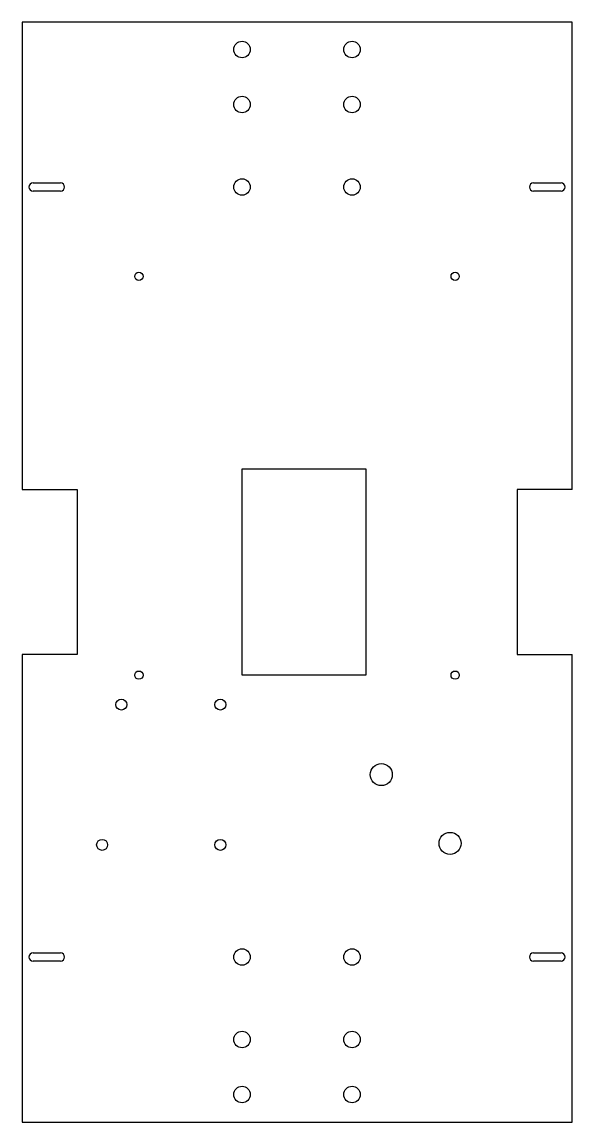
# Model space of a CAD drawing. Header units: millimetres. Extents: x 1869 to 2069, y 836 to 1236.
import ezdxf

# ---------------------------------------------------------------- set-up
doc = ezdxf.new("R2010")
doc.units = ezdxf.units.MM

msp = doc.modelspace()

# ---------------------------------------------------------------- linework, layer by layer
for p, q in [((2069.36, 1236.17), (1869.36, 1236.17)), ((1869.36, 1236.17), (1869.36, 1066.17)), ((2069.36, 1066.17), (2069.36, 1236.17)), ((1873.36, 1177.67), (1883.36, 1177.67)), ((2055.36, 1177.67), (2065.36, 1177.67)), ((1883.36, 1174.67), (1873.36, 1174.67)), ((2065.36, 1174.67), (2055.36, 1174.67)), ((1949.36, 998.67), (1949.36, 1073.67)), ((1949.36, 1073.67), (1969.36, 1073.67)), ((1969.36, 1073.67), (1994.36, 1073.67)), ((1994.36, 1073.67), (1994.36, 998.67)), ((1869.36, 1066.17), (1889.36, 1066.17)), ((1889.36, 1066.17), (1889.36, 1006.17)), ((2069.36, 1066.17), (2049.36, 1066.17)), ((2049.36, 1066.17), (2049.36, 1006.17)), ((1889.36, 1006.17), (1869.36, 1006.17)), ((1869.36, 1006.17), (1869.36, 836.17)), ((2049.36, 1006.17), (2069.36, 1006.17)), ((2069.36, 836.17), (2069.36, 1006.17)), ((1994.36, 998.67), (1949.36, 998.67)), ((1873.36, 897.67), (1883.36, 897.67)), ((2055.36, 897.67), (2065.36, 897.67)), ((1883.36, 894.67), (1873.36, 894.67)), ((2065.36, 894.67), (2055.36, 894.67)), ((1869.36, 836.17), (2069.36, 836.17))]:
    msp.add_line(p, q)
for centre, radius in [((1949.36, 1226.17), 3), ((1989.36, 1226.17), 3), ((1949.36, 1206.17), 3), ((1989.36, 1206.17), 3), ((1949.36, 1176.17), 3), ((1989.36, 1176.17), 3), ((1911.86, 1143.67), 1.5), ((2026.86, 1143.67), 1.5), ((1911.86, 998.67), 1.5), ((2026.86, 998.67), 1.5), ((1905.5, 987.96), 2), ((1941.5, 987.96), 2), ((2000.02, 962.5), 4), ((2025.02, 937.5), 4), ((1898.5, 936.96), 2), ((1941.5, 936.96), 2), ((1949.36, 896.17), 3), ((1989.36, 896.17), 3), ((1949.36, 866.17), 3), ((1989.36, 866.17), 3), ((1949.36, 846.17), 3), ((1989.36, 846.17), 3)]:
    msp.add_circle(centre, radius)
for centre, start, end in [((1873.36, 1176.17), 90, 270), ((1883.36, 1176.17), 270, 90), ((2055.36, 1176.17), 90, 270), ((2065.36, 1176.17), 270, 90), ((1873.36, 896.17), 90, 270), ((1883.36, 896.17), 270, 90), ((2055.36, 896.17), 90, 270), ((2065.36, 896.17), 270, 90)]:
    msp.add_arc(centre, 1.5, start, end)

doc.saveas('drawing.dxf')
